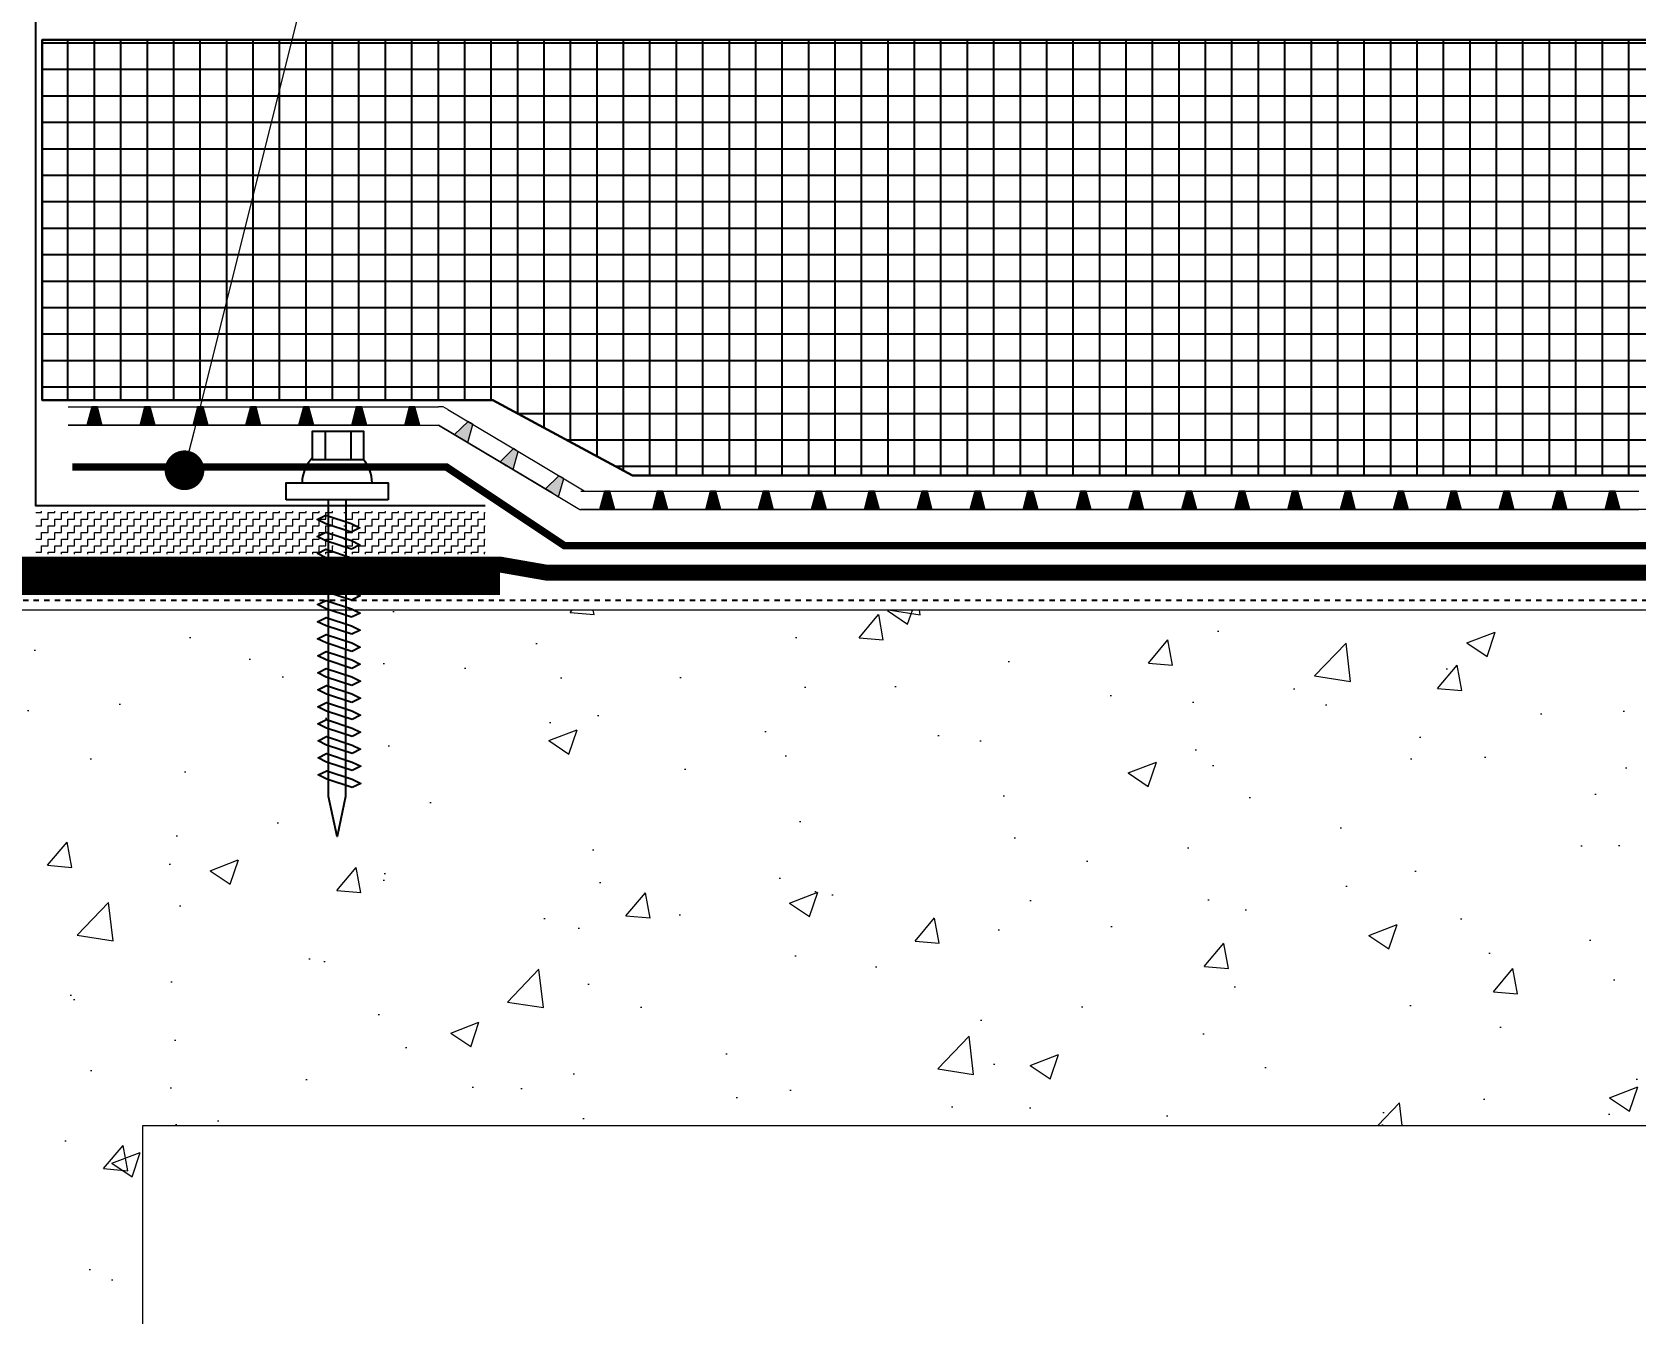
# Model space of a CAD drawing. Header units: inches. Extents: x -389 to 299, y -6 to 55.
# Drawn here: x 7.78 to 38.09, y 16.95 to 41.16 of the extents above; entities that cross this region are included whole.
import ezdxf
from ezdxf import colors
from ezdxf.entities.mleader import LeaderData, LeaderLine
from ezdxf.math import Vec2, Vec3

# ---------------------------------------------------------------- set-up
doc = ezdxf.new("R2010")
doc.units = ezdxf.units.IN
doc.header["$MEASUREMENT"] = 0
doc.linetypes.add('Dashed - Dense', pattern=[0.8, 0.5000000000000001, -0.3])
doc.linetypes.add('DASHED2', pattern=[0.18749999999999997, 0.125, -0.06249999999999998])
for name, color, linetype, lineweight in [('Drainage Mat', 191, 'Continuous', 0), ('Others', 190, 'Continuous', 0), ('RAM HDR 327', 63, 'Continuous', 0), ('Ram Mastic', 191, 'Continuous', 0), ('RT-250 HRA SYSTEM LIQUID', 241, 'Continuous', 0), ('RT-250 HRA SYSTEM MESH', 3, 'Continuous', 0), ('Text', 20, 'Continuous', 0)]:
    doc.layers.add(name, color=color, linetype=linetype, lineweight=lineweight)
for name, color, linetype in [('Fastener', 94, 'Continuous'), ('Insulation Border', 8, 'Continuous'), ('Insulation Foam', 9, 'Continuous'), ('Primer', 32, 'DASHED2')]:
    doc.layers.add(name, color=color, linetype=linetype)
doc.layers.add('Metal', color=17, linetype='Continuous', true_color=0x803345)
doc.layers.add('Protection Course', color=99, linetype='Dashed - Dense', lineweight=0, true_color=0x216123)
doc.styles.get("Standard").update_dxf_attribs({"font": ''})
doc.styles.get('Standard').set_extended_font_data('Arial Narrow')
pattern_1 = [(0, (-1556.543606577227, 18.459006916337422), (0.125, 0.125), [0.125, -0.125]), (90, (-1556.418606577227, 18.459006916337422), (-0.12499999999999999, 0.125), [0.125, -0.125])]

# ---------------------------------------------------------------- blocks, each defined once
blk = doc.blocks.new('*U15')
at = {"layer": 'Drainage Mat'}
h = blk.add_hatch(color=256, dxfattribs=at)
h.dxf.hatch_style = 1
h.paths.add_polyline_path([(0.5, 0.3434894559173207), (0.4471967740336369, 0.3434894559173207), (0.3551590517043379, 0), (0.5, 0), (0.644840948295661, 0), (0.5528032259663647, 0.3434894559173207)])
at = {"layer": 'Drainage Mat', "linetype": 'Continuous'}
for points in [[(0, 0.3434894559173207), (1, 0.3434894559173207)], [(0, 0), (1, 0)]]:
    blk.add_lwpolyline(points, dxfattribs=at)
blk.add_lwpolyline([(0.5, 0.3434894559173207), (0.4471967740336369, 0.3434894559173207), (0.3551590517043379, 0), (0.5, 0), (0.644840948295661, 0), (0.5528032259663647, 0.3434894559173207)], close=True, dxfattribs=at)
blk = doc.blocks.new('*U16')
at = {"layer": 'Drainage Mat', "color": 0, "linetype": 'ByBlock', "lineweight": -2, "transparency": 16777216}
for p in [(18.147655032303646, 32.14570630296826), (19.147655032303646, 32.14570630296826), (20.147655032303646, 32.14570630296826), (21.147655032303646, 32.14570630296826), (22.147655032303646, 32.14570630296826), (23.147655032303646, 32.14570630296826), (24.147655032303646, 32.14570630296826), (25.147655032303646, 32.14570630296826), (26.147655032303646, 32.14570630296826), (27.147655032303646, 32.14570630296826), (28.147655032303646, 32.14570630296826), (29.147655032303646, 32.14570630296826), (30.147655032303646, 32.14570630296826), (31.147655032303646, 32.14570630296826), (32.147655032303646, 32.14570630296826), (33.147655032303646, 32.14570630296826), (34.147655032303646, 32.14570630296826), (35.147655032303646, 32.14570630296826), (36.147655032303646, 32.14570630296826), (37.147655032303646, 32.14570630296826)]:
    blk.add_blockref('*U15', p, dxfattribs=at)
blk = doc.blocks.new('*U17')
at = {"layer": 'Drainage Mat'}
h = blk.add_hatch(color=256, dxfattribs=at)
h.dxf.hatch_style = 1
h.paths.add_polyline_path([(0.5, 0.3434894559173207), (0.4471967740336369, 0.3434894559173207), (0.3551590517043379, 0), (0.5, 0), (0.644840948295661, 0), (0.5528032259663647, 0.3434894559173207)])
at = {"layer": 'Drainage Mat', "linetype": 'Continuous'}
for points in [[(0, 0.3434894559173207), (1, 0.3434894559173207)], [(0, 0), (1, 0)]]:
    blk.add_lwpolyline(points, dxfattribs=at)
blk.add_lwpolyline([(0.5, 0.3434894559173207), (0.4471967740336369, 0.3434894559173207), (0.3551590517043379, 0), (0.5, 0), (0.644840948295661, 0), (0.5528032259663647, 0.3434894559173207)], close=True, dxfattribs=at)
blk = doc.blocks.new('*U18')
at = {"layer": 'Drainage Mat', "color": 0, "linetype": 'ByBlock', "lineweight": -2, "transparency": 16777216}
for p in [(8.458619219826232, 33.739234581599796), (9.458619219826232, 33.739234581599796), (10.458619219826232, 33.739234581599796), (11.458619219826232, 33.739234581599796), (12.458619219826232, 33.739234581599796), (13.458619219826232, 33.739234581599796), (14.458619219826232, 33.739234581599796)]:
    blk.add_blockref('*U17', p, dxfattribs=at)
blk = doc.blocks.new('*U19')
at = {"layer": 'Drainage Mat'}
h = blk.add_hatch(color=256, dxfattribs=at)
h.dxf.hatch_style = 1
h.paths.add_polyline_path([(0.5, 0.3434894559173207), (0.4471967740336369, 0.3434894559173207), (0.3551590517043379, 0), (0.5, 0), (0.644840948295661, 0), (0.5528032259663647, 0.3434894559173207)])
at = {"layer": 'Drainage Mat', "linetype": 'Continuous'}
for points in [[(0, 0.3434894559173207), (1, 0.3434894559173207)], [(0, 0), (1, 0)]]:
    blk.add_lwpolyline(points, dxfattribs=at)
blk.add_lwpolyline([(0.5, 0.3434894559173207), (0.4471967740336369, 0.3434894559173207), (0.3551590517043379, 0), (0.5, 0), (0.644840948295661, 0), (0.5528032259663647, 0.3434894559173207)], close=True, dxfattribs=at)
blk = doc.blocks.new('*U20')
at = {"layer": 'Drainage Mat', "color": 0, "linetype": 'ByBlock', "lineweight": -2, "transparency": 16777216}
for p in [(1088.3216865915122, 0.3189784293756759), (1089.3216865915122, 0.3189784293756759), (1090.3216865915122, 0.3189784293756759)]:
    blk.add_blockref('*U19', p, dxfattribs=at)
blk = doc.blocks.new('_Dot')
at = {"color": 0, "linetype": 'ByBlock', "lineweight": -2}
blk.add_line((-0.5, 0), (-1, 0), dxfattribs=at)
at = {"color": 0, "linetype": 'ByBlock', "const_width": 0.5}
blk.add_lwpolyline([(-0.25, 0, 1), (0.25, 0, 1)], format="xyb", close=True, dxfattribs=at)

msp = doc.modelspace()

# ---------------------------------------------------------------- hatches: boundary and pattern name
at = {"layer": 'Insulation Foam'}
h = msp.add_hatch(dxfattribs=at)
h.set_pattern_fill('NET', color=256, scale=4)
h.set_pattern_definition([(0, (-1556.543606577227, 18.459006916337422), (0, 0.5), []), (90, (-1556.543606577227, 18.459006916337422), (-0.5, 3.061616997868383e-17), [])])
h.paths.add_polyline_path([(7.970871622406321, 41.01631817286731), (7.970871622406548, 34.21076595610054), (16.4845573046166, 34.21076595610054), (19.12643848802918, 32.78290381009226), (63.12066966886641, 32.7829038100923), (63.12066923698535, 41.01631817286731)])
at = {"layer": 'Others', "linetype": 'Continuous'}
h = msp.add_hatch(dxfattribs=at)
h.set_pattern_fill('CONCRETE___STRUCTURAL_0002', color=256, style=0, pattern_type=2)
h.set_pattern_definition([(50.000000000000014, (-1131.268175993264, -269.64646481116233), (-5.465522591416535, 0.4781712685672681), [0.5714999999998736, -6.286499999998609]), (355, (-1131.268175993264, -269.64646481116233), (-1.0572851621308268, 5.731704058792826), [0.45719999999989924, -5.029199999998892]), (100.45139999999986, (-1130.812715791664, -269.68631238196235), (4.408241488659885, 5.253529310503299), [0.48570024779989274, -5.34270289343882]), (46.1842, (-1131.268175993264, -268.1224648111627), (-8.132376790525619, 1.2612548891868407), [0.8572499999998106, -9.429749999997913]), (96.63559999999983, (-1130.5904779963641, -268.22756981050276), (7.122129816279565, 7.4227781762597145), [0.7285503945598393, -8.014053059998231]), (351.1842, (-1131.268175993264, -268.1224648111627), (7.122124021916669, 7.422783739049336), [0.6857999999998489, -7.543799999998337]), (20.999999999999982, (-1130.5061759932644, -268.5034648111626), (-4.548431737141675, 3.0679559468692057), [0.571499999999874, -6.286499999998615]), (325.9999999999998, (-1130.5061759932644, -268.5034648111626), (1.8540628292420682, 5.525643343255794), [0.4571999999998992, -5.029199999998891]), (71.45140000000022, (-1130.1271401778042, -268.7591280488826), (6.402496429789534, 2.457682384929318), [0.4857002477998929, -5.3427028934388225]), (37.50000000000002, (-1131.268175993264, -269.64646481116233), (0.09265809751773335, 2.5366511661940345), [0, -4.968239999998905, 0, -5.105399999998875, 0, -5.0482499999988875]), (7.500000000000017, (-1131.268175993264, -269.64646481116233), (2.0045898753087297, 3.0054172445429237), [0, -2.9108399999993586, 0, -4.85393999999893, 0, -1.924049999999576]), (327.50000000000006, (-1132.967435993264, -269.64646481116233), (-4.06772696363286, 0.17186812261593376), [0, -1.90499999999958, 0, -5.94359999999869, 0, -7.886699999998261]), (317.50000000000017, (-1133.7294359932637, -269.64646481116233), (4.443878610388001, 0.7627999653721076), [0, -2.476499999999452, 0, -3.947159999999128, 0, -5.600699999998762])])
h.paths.add_polyline_path([(9.87047209012303, 20.50808227397262), (63.12066923698535, 20.508082273972477), (63.12066923698535, 30.24273337108655), (13.671342473871618, 30.24273337108648), (13.4668318382719, 30.24273337108648), (6.363296296842691, 30.24273337108648), (6.158785661242973, 30.24273337108648), (-6.3540383341326105, 30.24273337108648), (-6.3540383341326105, 29.508220015270673), (-6.282522860783729, 29.652639390792963), (-6.144421950057449, 29.379077708048165), (-6.077946752864591, 29.379028392989888), (-6.040552435222253, 29.492668980979722), (-5.960722215764918, 29.65387927438777), (-5.8218745835999925, 29.37883842418234), (-5.756632538352051, 29.378790023945875), (-5.7187517902034415, 29.49390886457457), (-5.638921570746334, 29.65511915798266), (-5.499327217142309, 29.378599140316474), (-5.435318323839738, 29.37855165490189), (-5.3969511451848575, 29.49514874816949), (-5.31712092572775, 29.65635904157751), (-5.176779850684397, 29.378359856450693), (-5.1140041093271975, 29.37831328585785), (-5.075150500166501, 29.496388631764383), (-4.995320280709393, 29.65759892517236), (-4.8542324842267135, 29.378120572584855), (-4.792689894814885, 29.378074916813794), (-4.75334985514769, 29.49762851535919), (-4.673519635690582, 29.65883880876725), (-4.53168511776903, 29.37788128871896), (-4.471375680302572, 29.377836547769782), (-4.431549210129106, 29.49886839895408), (-4.351718990672225, 29.660078692362127), (-4.209137751310891, 29.377642004853136), (-4.150061465789804, 29.37759817872577), (-4.109748565110522, 29.500108282548958), (-4.029918345653414, 29.66131857595702), (-3.8865903848534344, 29.377402720987313), (-3.828747251277491, 29.377359809681685), (-3.7879479200919377, 29.50134816614385), (-3.7081177006346024, 29.662558459551825), (-3.564043018395296, 29.377163437121474), (-3.5074330367651783, 29.377121440637673), (-3.4661472750733537, 29.502588049738726), (-3.386317055616246, 29.663798343146716), (-3.241495651937612, 29.37692415325565), (-3.186118822252638, 29.37688307159363), (-3.144346630054997, 29.503827933333575), (-3.064516410597662, 29.665038226741565), (-2.9189482854803828, 29.376684869389855), (-2.864804607740325, 29.376644702549576), (-2.822545985036186, 29.505067816928467), (-2.742715765579078, 29.666278110336513), (-2.5964009190224715, 29.376445585524003), (-2.495513149653789, 29.376370741274805), (-1.7366253203299493, 29.21839199126331), (-2.4942732660588263, 29.054570096256164), (-2.8046253234840606, 29.054800332952546), (-2.9005163791014184, 28.861156555992544), (-2.9983452434994433, 29.054944045337628), (-3.125694038233405, 29.055038519870983), (-3.222317024119775, 28.859916672397652), (-3.320892609957582, 29.055183329203494), (-3.4467627529827496, 29.055276706789364), (-3.544117669138359, 28.858676788802804), (-3.643439976415266, 29.055422613069318), (-3.7678314677323215, 29.055514893707745), (-3.8659183141571702, 28.857436905207955), (-3.9659873428729497, 29.055661896935142), (-4.088900182481439, 29.055753080626268), (-4.1877189591752995, 28.856197021613063), (-4.288534709330634, 29.05590118080101), (-4.4099688972310105, 29.055991267544705), (-4.509519604193883, 28.854957138018214), (-4.61108207578809, 29.056140464666804), (-4.731037611980582, 29.05622945446313), (-4.831320249212695, 28.853717254423337), (-4.933629442246229, 29.056379748532628), (-5.052106326729927, 29.056467641381495), (-5.153120894231279, 28.85247737082849), (-5.256176808703913, 29.056619032398523), (-5.373175041479499, 29.056705828300018), (-5.474921539249863, 28.851237487233597), (-5.578724175161597, 29.056858316264318), (-5.694243756228616, 29.0569440152184), (-5.796722184268219, 28.84999760363879), (-5.9012715416192805, 29.057097600130184), (-6.015312470978188, 29.057182202136808), (-6.118522829287031, 28.8487577200439), (-6.223818908077192, 29.05733688399608), (-6.336381185727532, 29.057420389055217), (-6.3540383341326105, 29.021763289595064), (-6.3540383341326105, 25.198780888738604), (-6.282522860783729, 25.34320026426068), (-6.144421950057449, 25.069638581515925), (-6.077946752864591, 25.06958926645764), (-6.040552435222253, 25.18322985444744), (-5.960722215764918, 25.344440147855458), (-5.8218745835999925, 25.069399297650058), (-5.756632538352051, 25.069350897413592), (-5.7187517902034415, 25.184469738042296), (-5.638921570746334, 25.345680031450378), (-5.499327217142309, 25.069160013784234), (-5.435318323839738, 25.069112528369544), (-5.3969511451848575, 25.185709621637216), (-5.31712092572775, 25.346919915045227), (-5.176779850684397, 25.068920729918403), (-5.1140041093271975, 25.068874159325603), (-5.075150500166501, 25.186949505232064), (-4.995320280709393, 25.348159798640076), (-4.8542324842267135, 25.068681446052544), (-4.792689894814885, 25.06863579028152), (-4.75334985514769, 25.18818938882695), (-4.673519635690582, 25.349399682234996), (-4.531685117768802, 25.06844216218672), (-4.471375680302572, 25.068397421237506), (-4.431549210129106, 25.189429272421833), (-4.351718990672225, 25.350639565829844), (-4.209137751310891, 25.06820287832089), (-4.150061465789804, 25.068159052193494), (-4.109748565110522, 25.190669156016646), (-4.029918345653414, 25.351879449424736), (-3.8865903848534344, 25.067963594455094), (-3.828747251277491, 25.067920683149445), (-3.7879479200919377, 25.19190903961153), (-3.7081177006346024, 25.35311933301955), (-3.564043018395296, 25.067724310589234), (-3.5074330367651783, 25.06768231410546), (-3.4661472750733537, 25.193148923206486), (-3.386317055616246, 25.35435921661447), (-3.241495651937612, 25.06748502672344), (-3.186118822252638, 25.067443945061378), (-3.144346630054997, 25.19438880680137), (-3.064516410597662, 25.355599100209282), (-2.9189482854803828, 25.06724574285758), (-2.864804607740325, 25.067205576017365), (-2.822545985036186, 25.195628690396184), (-2.742715765579078, 25.356838983804202), (-2.5964009190224715, 25.067006458991685), (-2.495513149653789, 25.066931614742565), (-1.7366253203299493, 24.908952864730992), (-2.4942732660588263, 24.745130969723924), (-2.8046253234840606, 24.745361206420263), (-2.9005163791014184, 24.551717429460226), (-2.9983452434994433, 24.745504918805352), (-3.125694038233405, 24.745599393338672), (-3.222317024119775, 24.550477545865405), (-3.320892609957582, 24.74574420267121), (-3.4467627529827496, 24.74583758025716), (-3.544117669138359, 24.54923766227052), (-3.643439976415266, 24.745983486537042), (-3.7678314677323215, 24.746075767175533), (-3.8659183141571702, 24.547997778675636), (-3.9659873428729497, 24.746222770402866), (-4.088900182481439, 24.74631395409405), (-4.1877189591752995, 24.546757895080823), (-4.288534709330634, 24.74646205426877), (-4.4099688972310105, 24.74655214101243), (-4.509519604193883, 24.545518011485903), (-4.61108207578809, 24.746701338134592), (-4.731037611980582, 24.74679032793084), (-4.831320249212695, 24.54427812789102), (-4.933629442246229, 24.746940622000388), (-5.052106326729927, 24.74702851484922), (-5.153120894231279, 24.54303824429624), (-5.256176808703913, 24.747179905866247), (-5.373175041479499, 24.7472667017677), (-5.474921539249863, 24.541798360701357), (-5.578724175161597, 24.747419189732042), (-5.694243756228616, 24.74750488868615), (-5.796722184268219, 24.540558477106472), (-5.9012715416192805, 24.747658473597866), (-6.015312470978188, 24.747743075604596), (-6.118522829287031, 24.539318593511624), (-6.223818908077192, 24.747897757463733), (-6.336381185727532, 24.747981262523012), (-6.354038334132383, 24.71232416306289), (-6.354038334131701, -3.6935062506870864), (-0.8389376696281943, -3.6935062506870864), (0.30443668744237584, -1.7131237721697161), (2.4925699638656624, -5.503081780667571), (3.537328883219061, -3.6935062506870864), (9.870472090122576, -3.6935062506870864)])
at = {"layer": 'Ram Mastic'}
h = msp.add_hatch(dxfattribs=at)
h.set_pattern_fill('ZIGZAG', color=256)
h.set_pattern_definition(pattern_1)
h.paths.add_polyline_path([(7.85045325375313, 32.11449504992297), (7.850453253753358, 31.296452507523178), (13.4668318382719, 31.29645250752322), (13.4668318382719, 32.11449504992293)])
h = msp.add_hatch(dxfattribs=at)
h.set_pattern_fill('ZIGZAG', color=256)
h.set_pattern_definition(pattern_1)
h.paths.add_polyline_path([(16.341269404094646, 32.11449504992297), (13.671342473871618, 32.11449504992297), (13.671342473871618, 31.29645250752322), (16.341269404094646, 31.29645250752322)])

# ---------------------------------------------------------------- linework, layer by layer
at = {"layer": 'Drainage Mat'}
for points in [[(15.634631124292582, 34.03420036912795), (15.55058566527282, 34.08272403751712), (15.458619219826232, 34.08272403751712)], [(14.886198745678485, 33.739234581599796), (8.458619219826232, 33.739234581599796)], [(17.60545213163209, 32.4581770306724), (15.458619219826232, 33.739234581599746)], [(18.034818713992536, 32.20196552048653), (18.1322625371281, 32.14570630296826), (18.147655032303646, 32.14570630296826)], [(62.94539284449138, 32.14570630296826), (18.147655032303646, 32.14570630296826)]]:
    msp.add_lwpolyline(points, dxfattribs=at)
at = {"layer": 'Fastener'}
for p, q in [((13.3186958562585, 33.62333669548932), (13.3186958562585, 33.084012489246994)), ((13.801400636640437, 33.62333669548932), (13.801400636640437, 33.084012489246994))]:
    msp.add_line(p, q, dxfattribs=at)
for points in [[(14.042753787929996, 33.08401341534543), (13.07734468707622, 33.08401341534543), (13.07734468707622, 33.62333796497317), (14.042753787929996, 33.62333796497317)], [(13.383009600077685, 32.330805230727016), (13.704810245096269, 32.33204511432175), (13.70064878900348, 26.722528991593414), (13.542670038992128, 25.963641162269575), (13.378848143984897, 26.72128910799868)], [(13.811367552531692, 31.715671179745392), (13.328046643206335, 31.87471167686224), (13.16683634979836, 31.954541896319576), (13.327426701408967, 32.035611999371646), (13.810747610734097, 31.87657150225457), (13.9719579041423, 31.796741282797463)], [(13.812607436126427, 31.39387053472681), (13.32928652680107, 31.552911031843657), (13.168076233393094, 31.632741251300992), (13.328666585003702, 31.713811354353062), (13.81198749432906, 31.554770857235987), (13.973197787737035, 31.47494063777888)], [(13.81384731972139, 31.072069889708224), (13.330526410396033, 31.231110386825073), (13.169316116988057, 31.310940606282408), (13.329906468598665, 31.39201070933448), (13.813227377924022, 31.232970212217403), (13.974437671331998, 31.153139992760295)], [(13.815087203316125, 30.75026924468964), (13.331766293990995, 30.90930974180649), (13.170556000582792, 30.989139961263824), (13.3311463521934, 31.070210064315894), (13.814467261518757, 30.911169567199046), (13.975677554926733, 30.83133934774171)], [(13.816327086911087, 30.428468599671056), (13.33300617758573, 30.587509096787905), (13.171795884177754, 30.66733931624524), (13.332386235788363, 30.74840941929731), (13.81570714511372, 30.589368922180235), (13.976917438521696, 30.509538702723127)], [(13.81756697050605, 30.106667954652472), (13.334246061180693, 30.265708451769548), (13.173035767772717, 30.345538671226656), (13.333626119383098, 30.426608774278726), (13.816947028708455, 30.26756827716165), (13.97815732211643, 30.187738057704543)], [(13.818806854100785, 29.78486730963389), (13.335485944775428, 29.943907806750737), (13.174275651367452, 30.023738026208072), (13.33486600297806, 30.104808129260142), (13.818186912303418, 29.945767632143067), (13.979397205711393, 29.86593741268596)], [(13.820046737695748, 29.463066664615305), (13.33672582837039, 29.622107161732153), (13.175515534962415, 29.701937381189488), (13.336105886573023, 29.78300748424156), (13.81942679589838, 29.623966987124483), (13.980637089306356, 29.544136767667375)], [(13.821286621290483, 29.14126601959672), (13.337965711965353, 29.30030651671357), (13.17675541855715, 29.380136736170904), (13.337345770167758, 29.461206839222974), (13.820666679493115, 29.3021663421059), (13.981876972901091, 29.22233612264879)], [(13.822526504885445, 28.819465374578137), (13.339205595560088, 28.978505871694985), (13.177995302152112, 29.05833609115232), (13.33858565376272, 29.13940619420439), (13.821906563088078, 28.980365697087315), (13.983116856496054, 28.900535477630207)], [(13.823766388480408, 28.497664729559553), (13.34044547915505, 28.6567052266764), (13.179235185746847, 28.736535446133736), (13.339825537357456, 28.817605549185807), (13.823146446682813, 28.65856505206873), (13.984356740090789, 28.578734832611623)], [(13.825006272075143, 28.17586408454097), (13.341685362749786, 28.334904581657817), (13.18047506934181, 28.414734801115152), (13.341065420952418, 28.495804904167223), (13.824386330277775, 28.336764407050147), (13.985596623685751, 28.25693418759304)], [(13.826246155670106, 27.854063439522157), (13.342925246344748, 28.013103936639233), (13.181714952936545, 28.092934156096568), (13.342305304547153, 28.17400425914864), (13.82562621387251, 28.014963762031563), (13.986836507280486, 27.935133542574455)], [(13.82748603926484, 27.5322627945038), (13.344165129939483, 27.69130329162065), (13.182954836531508, 27.771133511077984), (13.343545188142116, 27.852203614130055), (13.826866097467473, 27.69316311701298), (13.988076390875449, 27.61333289755587)], [(13.828725922859803, 27.210462149485217), (13.345405013534446, 27.369502646602065), (13.18419472012647, 27.4493328660594), (13.344785071737078, 27.53040296911147), (13.828105981062436, 27.371362471994395), (13.989316274470411, 27.291532252537287)], [(13.829965806454538, 26.888661504466633), (13.346644897129408, 27.04770200158348), (13.185434603721205, 27.127532221040816), (13.346024955331814, 27.208602324092887), (13.82934586465717, 27.04956182697581), (13.990556158065147, 26.969731607518703)]]:
    msp.add_lwpolyline(points, close=True, dxfattribs=at)
for points in [[(12.577268103936149, 32.32770313314061), (12.577268103936149, 32.649506166758535), (14.508086305643928, 32.649506166758535), (14.508086305643928, 32.32770313314061)], [(14.508086305643928, 32.32770313314061), (12.577268103936149, 32.32770313314061)]]:
    msp.add_lwpolyline(points, dxfattribs=at)
for start, end in [(134.80118707297305, 180), (0, 41.14527303829662)]:
    msp.add_arc((13.542677204790152, 32.649506166758535), 0.6603749902866701, start, end, dxfattribs=at)
at = {"layer": 'Insulation Border', "linetype": 'Continuous', "flags": 128}
msp.add_lwpolyline([(7.970871622406321, 41.01631817286731), (7.970871622406548, 34.21076595610054), (16.4845573046166, 34.21076595610054), (19.12643848802918, 32.78290381009226), (63.12066966886641, 32.7829038100923), (63.12066923698535, 41.01631817286731)], close=True, dxfattribs=at)
at = {"layer": 'Insulation Border'}
msp.add_lwpolyline([(63.12066966886641, 32.7829038100923), (19.12643848802918, 32.7829038100923), (16.4845573046166, 34.21076595610052), (7.970871622406321, 34.21076595610054), (7.970871622406321, 41.01631817286724), (63.12066923698535, 41.01631817286724)], dxfattribs=at)
at = {"layer": 'Metal', "linetype": 'Continuous'}
msp.add_lwpolyline([(16.341269404094646, 32.20961467117613), (7.850453253753358, 32.20961467117613), (7.85045325375313, 50.55419415392917, 0.9999999999999999), (7.032410711354032, 50.55419415392917), (7.032410711354032, 32.24354416036115), (-7.8203663821757345, 32.24354416036115), (-11.291026956354017, 29.700527146712524, 1.0000000000000084), (-10.567972670066638, 28.9774728604254), (-8.150290057526945, 30.555092740106033)], format="xyb", dxfattribs=at)
at = {"layer": 'Others'}
for p, q in [((63.12066855767921, 30.24273209827745), (-6.354037726354136, 30.24273209827745)), ((9.870470978632284, -3.6935074971973734), (9.870470978632284, 20.50808321571793))]:
    msp.add_line(p, q, dxfattribs=at)
at = {"layer": 'Others', "linetype": 'Continuous'}
for p, q in [((13.4668318382719, 30.24273337108648), (6.363296296842691, 30.24273337108648)), ((13.671342473871618, 30.24273337108648), (13.4668318382719, 30.24273337108648)), ((63.12066923698535, 30.24273337108655), (13.671342473871618, 30.24273337108648)), ((9.870472090122576, -3.6935062506870864), (9.87047209012303, 20.50808227397262)), ((9.87047209012303, 20.50808227397262), (63.12066923698535, 20.508082273972477))]:
    msp.add_line(p, q, dxfattribs=at)
at = {"layer": 'Primer', "ltscale": 0.2}
msp.add_lwpolyline([(-6.608490907653049, 17.736424337854814), (-6.592201723412018, 30.427745364933436), (63.12066855767921, 30.427745364933436)], dxfattribs=at)
at = {"layer": 'Protection Course', "linetype": 'Dashed - Dense', "ltscale": 0.2, "const_width": 0.1415}
msp.add_lwpolyline([(8.538577739978791, 32.944468102785414), (15.611955567811265, 32.944468102785414), (17.841316358098766, 31.458412360462553), (63.12066855767921, 31.458412360462553)], dxfattribs=at)
at = {"layer": 'Protection Course', "linetype": 'Dashed - Dense', "const_width": 0.1415}
msp.add_lwpolyline([(26.101807905935402, 31.45770325619342, 0.0004262342869750862), (26.10179706634426, 31.458412360462553, 0.0004262342869750862)], format="xyb", dxfattribs=at)
at = {"layer": 'RAM HDR 327', "linetype": 'Continuous', "const_width": 0.15}
msp.add_lwpolyline([(16.621000104397808, 30.88340417609296), (-7.105505431371512, 30.88340417609296), (-7.105505431371512, 17.696283921747188)], dxfattribs=at)
at = {"layer": 'RT-250 HRA SYSTEM LIQUID', "const_width": 0.3}
for points in [[(-6.663650071642451, 31.103174177751136), (16.621000104397808, 31.103174177751136), (17.50162814913847, 30.949980588413233), (63.12066855767921, 30.949980588413233)], [(16.621000104397808, 30.675075924171402), (-6.897177179449955, 30.675075924171402), (-6.897177179449955, 17.696283921747188)]]:
    msp.add_lwpolyline(points, dxfattribs=at)
at = {"layer": 'RT-250 HRA SYSTEM MESH'}
msp.add_lwpolyline([(-6.663650071642451, 31.103174177751136), (16.621000104397808, 31.103174177751136), (17.50162814913847, 30.949980588413233), (63.12066855767921, 30.949980588413233)], dxfattribs=at)

# ---------------------------------------------------------------- block references
at = {"layer": 'Drainage Mat'}
for name in ['*U18', '*U16']:
    msp.add_blockref(name, (0, 0), dxfattribs=at)
at = {"layer": 'Drainage Mat', "rotation": 329.17463888530403}
msp.add_blockref('*U20', (-919.2827588329905, 591.1464030038884), dxfattribs=at)

# ---------------------------------------------------------------- leaders
at = {"layer": 'Text'}
ml = msp.add_multileader_mtext('Standard', dxfattribs=at)
ml.set_content('RAM 306 FLASHING SHEET SET IN RT-250 OR METAL BASE FLASHING', color=256)
ml.set_leader_properties(color=256, lineweight=0)
ml.set_arrow_properties(name='DOT')
ml.build(insert=Vec2(0, 0))
ml.multileader.update_dxf_attribs({"text_left_attachment_type": 2, "text_right_attachment_type": 2, "dogleg_length": 0.36, "arrow_head_size": 0.75, "scale": 12})
ctx = ml.context
ctx.base_point, ctx.scale, ctx.char_height, ctx.arrow_head_size, ctx.landing_gap_size, ctx.plane_origin = Vec3(21.12066089523924, 47.96934389746244), 12, 1.08, 0.75, 0.54, Vec3(10.658642546012516, 32.88429322601316)
ctx.left_attachment, ctx.right_attachment = 2, 2
notes = []
notes.append((ctx, [(0, (1, 1, 0), (14.436431970254034, 47.96934389746244), (1, 0), 6.684228924985206, [(0, [(10.658642546012516, 32.88429322601316)], 0, [])])]))
ctx.mtext.insert, ctx.mtext.width, ctx.mtext.flow_direction = Vec3(21.66066089523929, 49.437706789686175), 21.704396429140616, 5
for ctx, leaders in notes:
    for number, flags, end, landing, length, lines in leaders:
        leader = LeaderData()
        leader.index, (leader.has_last_leader_line, leader.has_dogleg_vector, leader.attachment_direction) = number, flags
        leader.last_leader_point, leader.dogleg_vector, leader.dogleg_length = Vec3(end), Vec3(landing), length
        for number, points, colour, breaks in lines:
            line = LeaderLine()
            line.index, line.vertices, line.color, line.breaks = number, Vec3.list(points), colors.encode_raw_color(colour), breaks
            leader.lines.append(line)
        ctx.leaders.append(leader)

doc.saveas('drawing.dxf')
